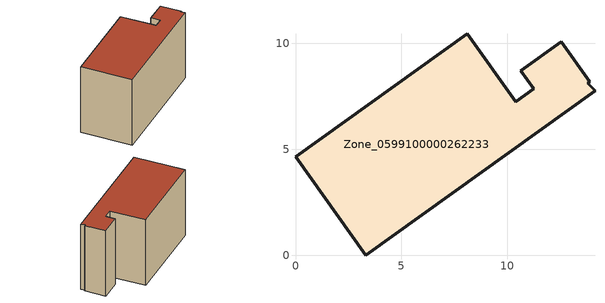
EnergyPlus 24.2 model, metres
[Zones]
Zone_0599100000262233
 floor ground (C_G): 14.13,7.75 3.31,0 0,4.64 8.09,10.44 10.39,7.23 11.24,7.84 10.63,8.69 12.54,10.06 13.88,8.18 13.79,8.1 z0
 wall outside (C_F): 3.31,0 14.13,7.75 13.79,8.1 13.88,8.18 12.54,10.06 10.63,8.69 11.24,7.84 10.39,7.23 8.09,10.44 0,4.64 3.31,0 z0:7.94
 roof outside (C_R): 14.13,7.75 13.79,8.1 13.88,8.18 12.54,10.06 10.63,8.69 11.24,7.84 10.39,7.23 8.09,10.44 0,4.64 3.31,0 z7.94
[BUILDING]
Pand.0599100000262233: North Axis=0; Terrain=City; Loads Convergence Tolerance Value=0.04; Temperature Convergence Tolerance Value=0.4; Solar Distribution=FullExterior; Maximum Number of Warmup Days=25; Minimum Number of Warmup Days=1
[Site:Location]
Rotterdam.The.Hague.AP_ZH_NLD Design_Conditions: Latitude=51.96; Longitude=4.45; Time Zone=1; Elevation=-4.5
[SITE:GROUNDTEMPERATURE:BUILDINGSURFACE]
18, 18, 18, 18, 18, 18, 18, 18, 18, 18, 18, 18
[MATERIAL] Thermal Absorptance=0.9; Solar Absorptance=0.7; Visible Absorptance=0.7
Name | Roughness | Thickness | Conductivity | Density | Specific Heat
G.TI.1975-1991 | MediumSmooth | 0.15 | 0.288461 | 540 | 1210
F.TI.1975-1991 | Rough | 0.3 | 0.230769 | 1920 | 840
R.TI.1975-1991 | MediumRough | 0.2 | 0.153846 | 1500 | 1000
[CONSTRUCTION]
C_G: G.TI.1975-1991
C_F: F.TI.1975-1991
C_R: R.TI.1975-1991
[ZONE]
Zone_0599100000262233: Type=1; Multiplier=1; Ceiling Height=Autocalculate; Volume=Autocalculate; Floor Area=autocalculate; Part of Total Floor Area=Yes
[ZONEINFILTRATION:DESIGNFLOWRATE]
Infil_Zone_0599100000262233: Zone or ZoneList or Space or SpaceList=Zone_0599100000262233; Schedule=AlwaysOn; Design Flow Rate Calculation Method=Flow/Area; Flow Rate per Floor Area=0.003; Constant Term Coefficient=1; Temperature Term Coefficient=0; Velocity Term Coefficient=0; Velocity Squared Term Coefficient=0
[HVACTEMPLATE:ZONE:IDEALLOADSAIRSYSTEM]
Zone_0599100000262233: Maximum Heating Supply Air Temperature=50; Minimum Cooling Supply Air Temperature=13; Maximum Heating Supply Air Humidity Ratio=0.0156; Minimum Cooling Supply Air Humidity Ratio=0.0077; Heating Limit=NoLimit; Cooling Limit=NoLimit; Dehumidification Control Type=ConstantSensibleHeatRatio; Cooling Sensible Heat Ratio=0.7; Dehumidification Setpoint=60; Humidification Control Type=None; Humidification Setpoint=30; Outdoor Air Method=None; Outdoor Air Flow Rate per Person=0.00944; Outdoor Air Flow Rate per Zone Floor Area=0; Outdoor Air Flow Rate per Zone=0; Demand Controlled Ventilation Type=None; Outdoor Air Economizer Type=NoEconomizer; Heat Recovery Type=None; Sensible Heat Recovery Effectiveness=0.7; Latent Heat Recovery Effectiveness=0.65
[ZONECONTROL:THERMOSTAT]
ThermostatControl_Zone_0599100000262233: Zone or ZoneList=Zone_0599100000262233; Control Type Schedule=DualSetpointControlType; Control 1=Thermostat_Zone_0599100000262233; Temperature Difference Between Cutout And Setpoint=0
[THERMOSTATSETPOINT:DUALSETPOINT]
Thermostat_Zone_0599100000262233: Heating Setpoint Temperature Schedule=HeatingSetpoint_Zone_0599100000262233; Cooling Setpoint Temperature Schedule=CoolingSetpoint_Zone_0599100000262233
[SCHEDULE:COMPACT]
HeatingSetpoint_Zone_0599100000262233: Through: 12/31, For: AllDays, Until: 24:00, 21
CoolingSetpoint_Zone_0599100000262233: Through: 12/31, For: AllDays, Until: 24:00, 24
DualSetpointControlType: Through: 12/31, For: AllDays, Until: 24:00, 4
AlwaysOn: Through: 12/31, For: AllDays, Until: 24:00, 1
